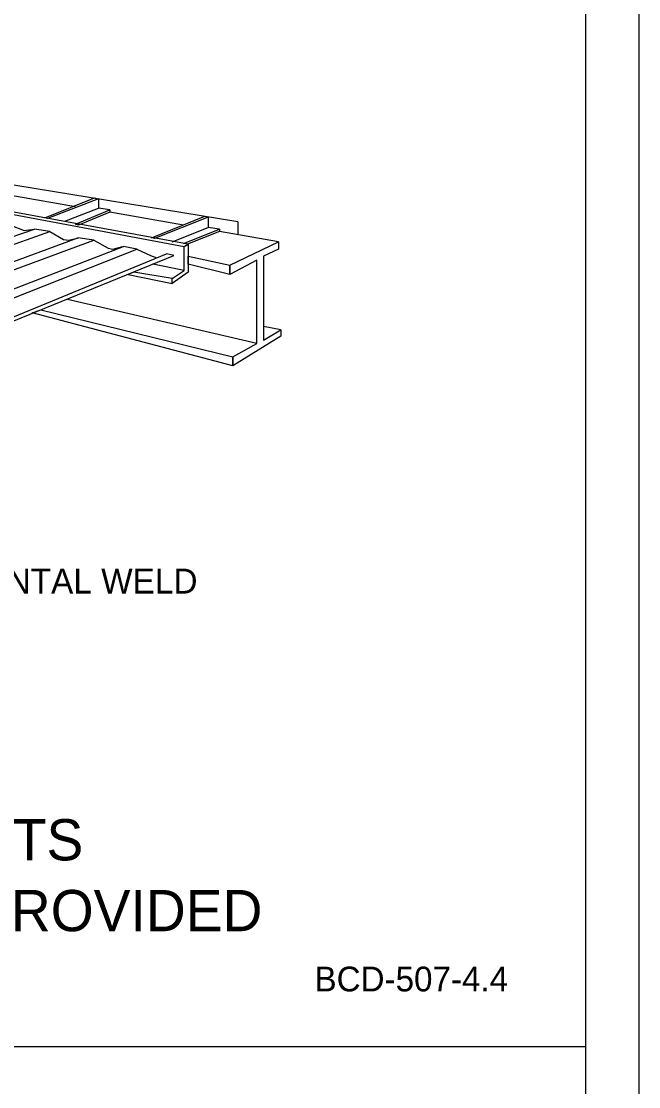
# Model space of a CAD drawing. Extents: x 528.16 to 531.11, y 154.42 to 156.25.
# Drawn here: x 530.8617 to 531.1148, y 155.3986 to 155.8358 of the extents above; entities that cross this region are included whole.
import ezdxf

# ---------------------------------------------------------------- set-up
doc = ezdxf.new("R2010")
doc.units = 0
for name, color, linetype in [('Level 1', 7, 'Continuous'), ('Level 4', 7, 'Continuous'), ('Level 41', 7, 'Continuous')]:
    doc.layers.add(name, color=color, linetype=linetype)

msp = doc.modelspace()

# ---------------------------------------------------------------- linework, layer by layer
at = {"layer": 'Level 1'}
msp.add_line((531.09318, 154.46161), (531.09318, 156.21161), dxfattribs=at)
at = {"layer": 'Level 4'}
for p, q in [((530.95046, 155.75351), (530.76411, 155.78402)), ((530.74016, 155.77877), (530.92848, 155.74334)), ((530.74016, 155.77877), (530.92848, 155.74334)), ((530.93012, 155.74432), (530.74081, 155.7791)), ((530.93012, 155.74432), (530.74081, 155.7791)), ((530.88386, 155.75974), (530.84383, 155.76663)), ((530.87139, 155.75515), (530.89173, 155.76335)), ((530.89337, 155.76302), (530.87238, 155.75482)), ((530.87959, 155.75384), (530.89337, 155.75909)), ((530.89173, 155.76335), (530.89337, 155.76302)), ((530.89337, 155.76302), (530.89337, 155.75909)), ((530.89797, 155.75843), (530.89337, 155.75909)), ((530.87238, 155.75482), (530.87139, 155.75515)), ((530.88386, 155.75253), (530.89797, 155.75843)), ((530.89797, 155.75745), (530.88517, 155.7522)), ((530.89797, 155.75843), (530.89797, 155.75745)), ((530.92815, 155.7522), (530.89797, 155.75745)), ((530.91503, 155.74695), (530.93701, 155.75581)), ((530.93832, 155.75548), (530.91634, 155.74662)), ((530.93701, 155.75581), (530.93832, 155.75548)), ((530.93832, 155.75548), (530.93832, 155.75121)), ((530.67782, 155.68461), (530.86713, 155.75056)), ((530.87336, 155.74957), (530.86713, 155.75056)), ((530.88517, 155.7522), (530.88386, 155.75253)), ((530.92356, 155.74531), (530.93832, 155.75121)), ((530.92815, 155.74465), (530.94291, 155.75056)), ((530.94291, 155.75056), (530.93832, 155.75121)), ((530.94291, 155.75056), (530.94291, 155.74957)), ((530.95046, 155.75351), (530.95046, 155.74826)), ((530.68373, 155.68232), (530.87336, 155.74957)), ((530.69652, 155.67772), (530.88484, 155.74695)), ((530.70177, 155.67575), (530.8914, 155.74596)), ((530.8914, 155.74596), (530.88484, 155.74695)), ((530.91634, 155.74662), (530.91503, 155.74695)), ((530.94291, 155.74957), (530.92979, 155.74432)), ((530.96719, 155.74531), (530.94291, 155.74957)), ((530.71588, 155.67083), (530.90354, 155.74334)), ((530.72178, 155.66821), (530.90912, 155.74235)), ((530.90912, 155.74235), (530.90354, 155.74334)), ((530.92979, 155.74432), (530.92815, 155.74465)), ((530.92848, 155.74334), (530.93012, 155.74432)), ((530.92848, 155.74334), (530.93012, 155.74432)), ((530.92848, 155.74334), (530.93012, 155.74432)), ((530.92848, 155.74334), (530.93012, 155.74432)), ((530.92848, 155.7335), (530.92848, 155.74334)), ((530.93012, 155.74432), (530.93012, 155.73284)), ((530.94718, 155.73579), (530.96719, 155.74531)), ((530.94718, 155.73579), (530.96719, 155.74531)), ((530.96719, 155.74235), (530.96096, 155.7394)), ((530.96719, 155.74531), (530.96719, 155.74235)), ((530.73491, 155.66361), (530.92126, 155.74039)), ((530.73655, 155.66296), (530.92421, 155.73973)), ((530.92421, 155.73973), (530.92126, 155.74039)), ((530.92192, 155.74006), (530.92192, 155.74006)), ((530.93012, 155.73612), (530.93012, 155.7394)), ((530.93012, 155.7394), (530.94718, 155.73579)), ((530.95833, 155.73776), (530.94718, 155.73186)), ((530.95833, 155.70364), (530.95833, 155.73776)), ((530.96096, 155.7394), (530.96096, 155.70495)), ((530.90781, 155.73284), (530.90551, 155.73186)), ((530.92356, 155.73022), (530.90781, 155.73284)), ((530.92848, 155.7335), (530.91568, 155.73612)), ((530.92356, 155.73022), (530.92848, 155.7335)), ((530.93012, 155.73284), (530.92356, 155.72825)), ((530.94718, 155.73186), (530.93012, 155.73612)), ((530.94718, 155.73186), (530.94718, 155.73579)), ((530.94718, 155.73579), (530.94718, 155.73186)), ((530.90551, 155.73186), (530.92356, 155.72825)), ((530.92356, 155.72825), (530.92356, 155.73022)), ((530.92356, 155.72825), (530.92356, 155.73022)), ((530.95833, 155.70364), (530.88058, 155.72169)), ((530.86614, 155.71611), (530.86975, 155.71742)), ((530.94849, 155.69445), (530.86614, 155.71611)), ((530.86975, 155.71742), (530.94849, 155.69806)), ((530.96818, 155.70659), (530.94849, 155.69445)), ((530.96818, 155.70922), (530.96096, 155.71053)), ((530.96096, 155.70495), (530.96818, 155.70922)), ((530.96818, 155.70922), (530.96818, 155.70659)), ((530.94849, 155.69806), (530.95833, 155.70364)), ((530.94849, 155.69806), (530.94849, 155.69445)), ((530.94849, 155.69445), (530.94849, 155.69806)), ((528.34022, 155.41503), (531.09318, 155.41503))]:
    msp.add_line(p, q, dxfattribs=at)
for points in [[(530.85728, 155.7522), (530.86286, 155.7499), (530.86483, 155.75023), (530.86713, 155.75056)], [(530.87336, 155.74957), (530.87894, 155.74629), (530.88123, 155.74596), (530.88517, 155.74695)], [(530.8914, 155.74596), (530.89731, 155.74268), (530.89928, 155.74235), (530.90322, 155.74334)], [(530.90912, 155.74235), (530.9147, 155.73973), (530.91732, 155.73875), (530.92126, 155.74039)]]:
    msp.add_lwpolyline(points, dxfattribs=at)
at = {"layer": 'Level 41'}
msp.add_lwpolyline([(528.15617, 156.25295), (531.11483, 156.25295), (531.11483, 154.41995), (528.15617, 154.41995)], close=True, dxfattribs=at)

# ---------------------------------------------------------------- texts
at = {"layer": 'Level 1'}
for s, height, p in [('HORIZONTAL WELD', 0.0102283, (530.80249, 155.60095)), ('WITH ADJUSTABLE L SUPPORTS', 0.0169331, (530.52729, 155.49144)), ('STRINGER FLANGE ENCASEMENT PROVIDED', 0.0169331, (530.45857, 155.46237)), ('BCD-507-4.4', 0.0101713, (530.98192, 155.43767))]:
    msp.add_text(s, height=height, dxfattribs=at).set_placement(p)

doc.saveas('drawing.dxf')
